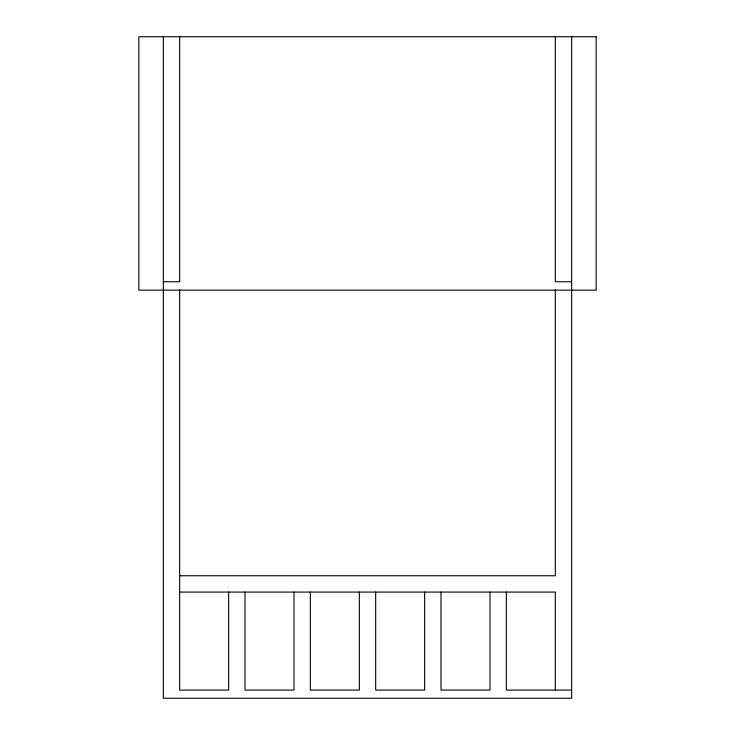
<?xml version="1.0" encoding="UTF-8"?>
<svg xmlns="http://www.w3.org/2000/svg" width="735" height="735" viewBox="0 0 735 735"><rect width="100%" height="100%" fill="white"/><g stroke="black" fill="none" stroke-linecap="round" stroke-linejoin="round"><path stroke-width="1.1" d="M163.335 281.753L179.671 281.753L179.671 36.75M571.665 281.753L555.329 281.753L555.329 36.75M179.671 575.753L555.329 575.753L555.329 289.792M179.671 592.079L555.329 592.079L555.329 690.082M571.665 690.082L506.332 690.082L506.332 592.079M571.665 36.75L571.665 698.25L163.335 698.25L163.335 36.75M489.997 592.079L489.997 690.082L441 690.082L441 592.079M424.665 592.079L424.665 690.082L375.668 690.082L375.668 592.079M359.332 592.079L359.332 690.082L310.335 690.082L310.335 592.079M294 592.079L294 690.082L245.003 690.082L245.003 592.079M228.668 592.079L228.668 690.082L179.671 690.082L179.671 289.792M596.168 36.75L138.832 36.75L138.832 290.15L596.168 290.15L596.168 36.75"/></g></svg>
